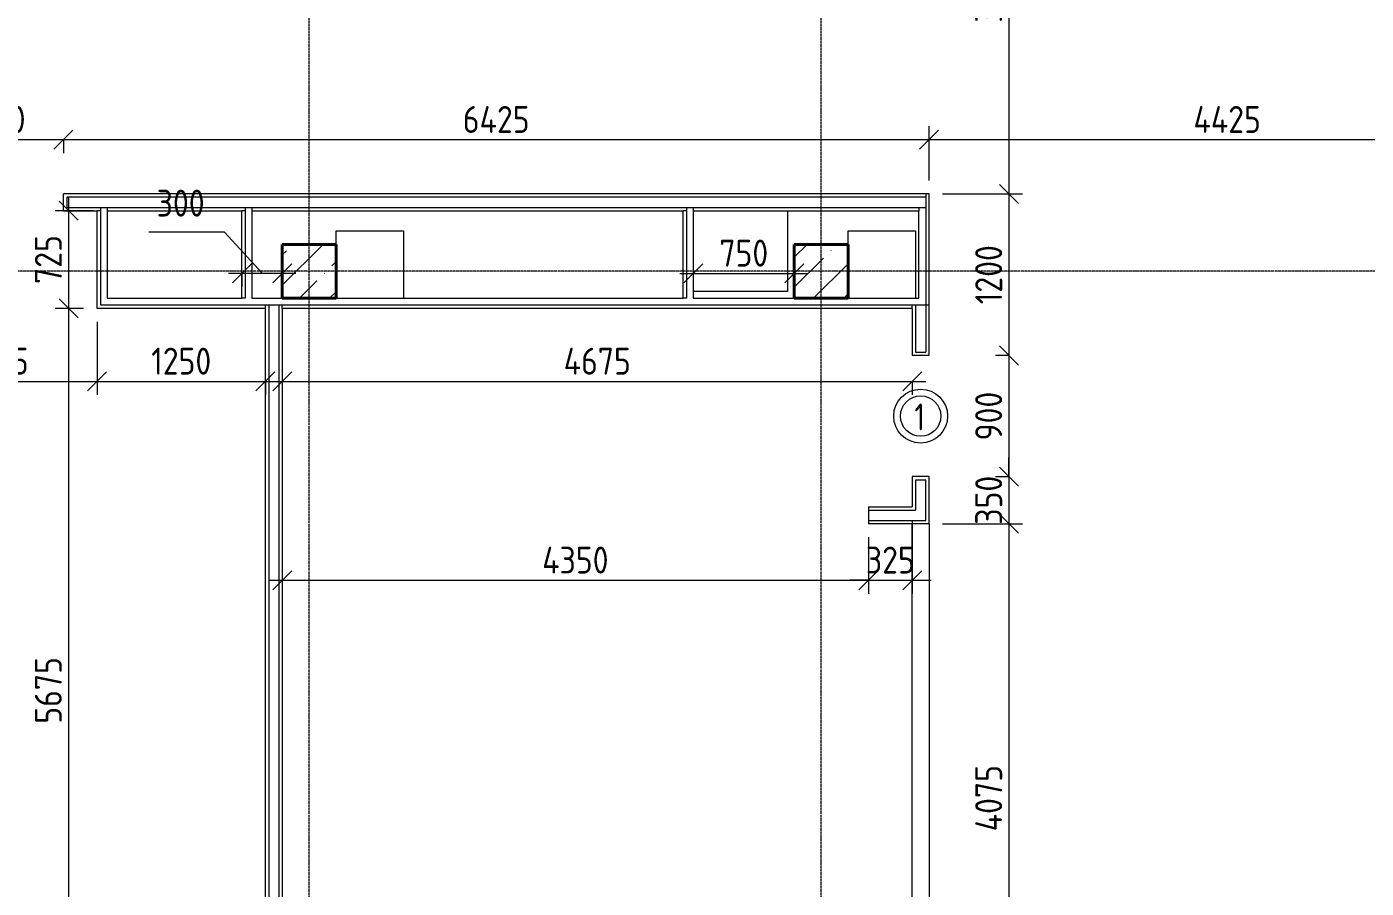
# Model space of a CAD drawing. Header units: millimetres. Extents: x -56773 to 221258, y -262288 to 26541.
# Drawn here: x 44988 to 54928, y -54441 to -48044 of the extents above; entities that cross this region are included whole.
import ezdxf

# ---------------------------------------------------------------- set-up
doc = ezdxf.new("R2010")
doc.units = ezdxf.units.MM
doc.linetypes.add('ADSK_Линия сетки', pattern=[25, 20, -2.5, 0, -2.5])
for name, color, linetype, lineweight in [('Марки дверей', 7, 'Continuous', 20), ('Несущие колонны', 7, 'Continuous', 18), ('Оси', 7, 'Continuous', 9), ('Перекрытие', 7, 'Continuous', 18), ('Размеры', 7, 'Continuous', 9), ('Стены внутренние', 7, 'Continuous', 18), ('Стены несущие', 7, 'Continuous', 30), ('Стены отделка', 7, 'Continuous', 30), ('Стены штриховка', 7, 'Continuous', 9)]:
    doc.layers.add(name, color=color, linetype=linetype, lineweight=lineweight)
doc.styles.add('GOST Common_3', font='', dxfattribs={"width": 0.9, "height": 200})
doc.styles.add('GOST Common_B', font='', dxfattribs={"width": 0.8, "height": 200})
doc.styles.get('GOST Common_3').set_extended_font_data('GOST Common')
doc.styles.get('GOST Common_B').set_extended_font_data('GOST Common', bold=True)
doc.dimstyles.new('ADSK_Основной_2_0_1', dxfattribs={"dimscale": 304.8, "dimtxt": 201.142999, "dimasz": 0.463911, "dimexe": 0.328084, "dimexo": 0.328084, "dimgap": 0.164042, "dimtad": 1, "dimdec": 3, "dimrnd": 0.001, "dimdsep": 46, "dimtxsty": 'GOST Common_3', "dimblk1": 'OBLIQUE', "dimblk2": 'OBLIQUE', "dimsah": 1, "dimcen": 0.09, "dimdle": 0.328084, "dimazin": 2, "dimtfac": 1, "dimtdec": 4, "dimtix": 1, "dimtmove": 1, "dimatfit": 3, "dimfxl": 1, "dimtvp": 1, "dimtolj": 1, "dimtzin": 0, "dimlwd": 20, "dimlwe": 20, "dimarcsym": 2})
doc.dimstyles.new('ADSK_Основной_2_0_2', dxfattribs={"dimscale": 304.8, "dimtxt": 201.142999, "dimasz": 0.463911, "dimexe": 0.328084, "dimexo": 0.328084, "dimgap": 0.164042, "dimtad": 1, "dimdec": 3, "dimrnd": 0.001, "dimdsep": 46, "dimtxsty": 'GOST Common_3', "dimblk1": 'OBLIQUE', "dimblk2": 'OBLIQUE', "dimsah": 1, "dimcen": 0.09, "dimdle": 0.328084, "dimazin": 2, "dimtfac": 1, "dimtdec": 4, "dimtix": 1, "dimtmove": 0, "dimatfit": 3, "dimfxl": 1, "dimtvp": 1, "dimtolj": 1, "dimtzin": 0, "dimlwd": 20, "dimlwe": 20, "dimarcsym": 2})
pattern_1 = [(45, (1283.93, -48864.63), (-224.5064, 224.5064), []), (45, (1508.44, -48864.63), (-224.5064, 224.5064), [396.875, -79.375, 3.353, -76.022])]

# ---------------------------------------------------------------- blocks, each defined once
blk = doc.blocks.new('ADSK_КолоннаЖБ_Прямоугольная - 400x400 мм-1807143-Кладочный план 1-го этажа')
at = {"layer": 'Несущие колонны', "lineweight": 40}
for p, q in [((-200, 200), (200, 200)), ((-200, -200), (-200, 200)), ((200, 200), (200, -200)), ((200, -200), (-200, -200))]:
    blk.add_line(p, q, dxfattribs=at)
blk = doc.blocks.new('М_двери1 - Марка экземпляра 2-3719212-Кладочный план 1-го этажа')
at = {"layer": 'Марки дверей'}
for radius in [2, 1.5]:
    blk.add_circle((0, 0), radius, dxfattribs=at)
blk = doc.blocks.new('_Oblique')
at = {"color": 0, "linetype": 'ByBlock', "lineweight": -2}
blk.add_line((-0.5, -0.5), (0.5, 0.5), dxfattribs=at)
blk = doc.blocks.new('*D3992')
at = {"layer": 'Defpoints', "color": 0, "lineweight": 25, "transparency": 16777216}
for p in [(44258.9, -48781.9), (45258.9, -48781.9), (45258.9, -48881.9)]:
    blk.add_point(p, dxfattribs=at)
at = {"layer": 'Размеры', "color": 0, "lineweight": 20, "transparency": 16777216}
for p, q in [((44158.9, -48881.9), (45358.9, -48881.9)), ((44258.9, -48881.9), (44258.9, -48981.9)), ((45258.9, -48881.9), (45258.9, -48981.9))]:
    blk.add_line(p, q, dxfattribs=at)
at = {"layer": 'Размеры', "color": 0, "lineweight": 20, "transparency": 16777216, "xscale": 141.4, "yscale": 141.4, "zscale": 141.4, "rotation": 180}
blk.add_blockref('_Oblique', (44258.9, -48881.9), dxfattribs=at)
at = {"layer": 'Размеры', "color": 0, "lineweight": 20, "transparency": 16777216, "xscale": 141.4, "yscale": 141.4, "zscale": 141.4}
blk.add_blockref('_Oblique', (45258.9, -48881.9), dxfattribs=at)
at = {"layer": 'Размеры', "color": 0, "lineweight": 9, "transparency": 16777216, "insert": (44758.9, -48731.9), "char_height": 200, "width": 560.473, "attachment_point": 5, "style": 'GOST Common_3'}
blk.add_mtext('\\A1;1000', dxfattribs=at)
blk = doc.blocks.new('*D3993')
at = {"layer": 'Defpoints', "color": 0, "lineweight": 25, "transparency": 16777216}
for p in [(45258.9, -48781.9), (51683.9, -48881.9), (51683.9, -49284.7)]:
    blk.add_point(p, dxfattribs=at)
at = {"layer": 'Размеры', "color": 0, "lineweight": 20, "transparency": 16777216}
for p, q in [((51683.9, -49184.7), (51683.9, -48781.9)), ((45158.9, -48881.9), (51783.9, -48881.9)), ((45258.9, -48881.9), (45258.9, -48981.9))]:
    blk.add_line(p, q, dxfattribs=at)
at = {"layer": 'Размеры', "color": 0, "lineweight": 20, "transparency": 16777216, "xscale": 141.4, "yscale": 141.4, "zscale": 141.4, "rotation": 180}
blk.add_blockref('_Oblique', (45258.9, -48881.9), dxfattribs=at)
at = {"layer": 'Размеры', "color": 0, "lineweight": 20, "transparency": 16777216, "xscale": 141.4, "yscale": 141.4, "zscale": 141.4}
blk.add_blockref('_Oblique', (51683.9, -48881.9), dxfattribs=at)
at = {"layer": 'Размеры', "color": 0, "lineweight": 9, "transparency": 16777216, "insert": (48471.4, -48731.9), "char_height": 200, "width": 625.93, "attachment_point": 5, "style": 'GOST Common_3'}
blk.add_mtext('\\A1;6425', dxfattribs=at)
blk = doc.blocks.new('*D3994')
at = {"layer": 'Defpoints', "color": 0, "lineweight": 25, "transparency": 16777216}
for p in [(56108.9, -48881.9), (51683.9, -49284.7), (56108.9, -49384.7)]:
    blk.add_point(p, dxfattribs=at)
at = {"layer": 'Размеры', "color": 0, "lineweight": 20, "transparency": 16777216}
for p, q in [((51683.9, -49184.7), (51683.9, -48781.9)), ((56108.9, -49284.7), (56108.9, -48781.9)), ((51583.9, -48881.9), (56208.9, -48881.9))]:
    blk.add_line(p, q, dxfattribs=at)
at = {"layer": 'Размеры', "color": 0, "lineweight": 20, "transparency": 16777216, "xscale": 141.4, "yscale": 141.4, "zscale": 141.4, "rotation": 180}
blk.add_blockref('_Oblique', (51683.9, -48881.9), dxfattribs=at)
at = {"layer": 'Размеры', "color": 0, "lineweight": 20, "transparency": 16777216, "xscale": 141.4, "yscale": 141.4, "zscale": 141.4}
blk.add_blockref('_Oblique', (56108.9, -48881.9), dxfattribs=at)
at = {"layer": 'Размеры', "color": 0, "lineweight": 9, "transparency": 16777216, "insert": (53896.4, -48731.9), "char_height": 200, "width": 646.385, "attachment_point": 5, "style": 'GOST Common_3'}
blk.add_mtext('\\A1;4425', dxfattribs=at)
blk = doc.blocks.new('*D3837')
at = {"layer": 'Defpoints', "color": 0, "lineweight": 25, "transparency": 16777216}
for p in [(45508.9, -50134.7), (44033.9, -50577.1), (45508.9, -50677)]:
    blk.add_point(p, dxfattribs=at)
at = {"layer": 'Размеры', "color": 0, "lineweight": 20, "transparency": 16777216}
for p, q in [((45508.9, -50234.7), (45508.9, -50777)), ((43933.9, -50677), (45608.9, -50677)), ((44033.9, -50677.1), (44033.9, -50777))]:
    blk.add_line(p, q, dxfattribs=at)
at = {"layer": 'Размеры', "color": 0, "lineweight": 20, "transparency": 16777216, "xscale": 141.4, "yscale": 141.4, "zscale": 141.4, "rotation": 180}
blk.add_blockref('_Oblique', (44033.9, -50677), dxfattribs=at)
at = {"layer": 'Размеры', "color": 0, "lineweight": 20, "transparency": 16777216, "xscale": 141.4, "yscale": 141.4, "zscale": 141.4}
blk.add_blockref('_Oblique', (45508.9, -50677), dxfattribs=at)
at = {"layer": 'Размеры', "color": 0, "lineweight": 9, "transparency": 16777216, "insert": (44771.4, -50527), "char_height": 200, "width": 580.928, "attachment_point": 5, "style": 'GOST Common_3'}
blk.add_mtext('\\A1;1475', dxfattribs=at)
blk = doc.blocks.new('*D3838')
at = {"layer": 'Defpoints', "color": 0, "lineweight": 25, "transparency": 16777216}
for p in [(45508.9, -50134.7), (46758.9, -50577.1), (46758.9, -50677)]:
    blk.add_point(p, dxfattribs=at)
at = {"layer": 'Размеры', "color": 0, "lineweight": 20, "transparency": 16777216}
for p, q in [((45508.9, -50234.7), (45508.9, -50777)), ((45408.9, -50677), (46858.9, -50677)), ((46758.9, -50677.1), (46758.9, -50777))]:
    blk.add_line(p, q, dxfattribs=at)
at = {"layer": 'Размеры', "color": 0, "lineweight": 20, "transparency": 16777216, "xscale": 141.4, "yscale": 141.4, "zscale": 141.4, "rotation": 180}
blk.add_blockref('_Oblique', (45508.9, -50677), dxfattribs=at)
at = {"layer": 'Размеры', "color": 0, "lineweight": 20, "transparency": 16777216, "xscale": 141.4, "yscale": 141.4, "zscale": 141.4}
blk.add_blockref('_Oblique', (46758.9, -50677), dxfattribs=at)
at = {"layer": 'Размеры', "color": 0, "lineweight": 9, "transparency": 16777216, "insert": (46133.9, -50527), "char_height": 200, "width": 560.473, "attachment_point": 5, "style": 'GOST Common_3'}
blk.add_mtext('\\A1;1250', dxfattribs=at)
blk = doc.blocks.new('*D3839')
at = {"layer": 'Defpoints', "color": 0, "lineweight": 25, "transparency": 16777216}
for p in [(45583.9, -49409.7), (45297.6, -50134.7), (45508.9, -50134.7)]:
    blk.add_point(p, dxfattribs=at)
at = {"layer": 'Размеры', "color": 0, "lineweight": 20, "transparency": 16777216}
for p, q in [((45297.6, -49309.7), (45297.6, -50234.7)), ((45483.9, -49409.7), (45197.6, -49409.7)), ((45408.9, -50134.7), (45197.6, -50134.7))]:
    blk.add_line(p, q, dxfattribs=at)
at = {"layer": 'Размеры', "color": 0, "lineweight": 20, "transparency": 16777216, "xscale": 141.4, "yscale": 141.4, "zscale": 141.4}
for p, rotation in [((45297.6, -49409.7), 90), ((45297.6, -50134.7), 270)]:
    blk.add_blockref('_Oblique', p, dxfattribs=dict(at, rotation=rotation))
at = {"layer": 'Размеры', "color": 0, "lineweight": 9, "transparency": 16777216, "insert": (45147.6, -49772.2), "char_height": 200, "width": 454.106, "attachment_point": 5, "rotation": 90, "style": 'GOST Common_3'}
blk.add_mtext('\\A1;725', dxfattribs=at)
blk = doc.blocks.new('*D3840')
at = {"layer": 'Defpoints', "color": 0, "lineweight": 25, "transparency": 16777216}
for p in [(45508.9, -50134.7), (45297.6, -55809.7), (45397.5, -55809.7)]:
    blk.add_point(p, dxfattribs=at)
at = {"layer": 'Размеры', "color": 0, "lineweight": 20, "transparency": 16777216}
for p, q in [((45297.6, -50034.7), (45297.6, -55909.7)), ((45408.9, -50134.7), (45197.6, -50134.7)), ((45297.5, -55809.7), (45197.6, -55809.7))]:
    blk.add_line(p, q, dxfattribs=at)
at = {"layer": 'Размеры', "color": 0, "lineweight": 20, "transparency": 16777216, "xscale": 141.4, "yscale": 141.4, "zscale": 141.4}
for p, rotation in [((45297.6, -50134.7), 90), ((45297.6, -55809.7), 270)]:
    blk.add_blockref('_Oblique', p, dxfattribs=dict(at, rotation=rotation))
at = {"layer": 'Размеры', "color": 0, "lineweight": 9, "transparency": 16777216, "insert": (45147.6, -52972.2), "char_height": 200, "width": 605.475, "attachment_point": 5, "rotation": 90, "style": 'GOST Common_3'}
blk.add_mtext('\\A1;5675', dxfattribs=at)
blk = doc.blocks.new('*D3841')
at = {"layer": 'Defpoints', "color": 0, "lineweight": 25, "transparency": 16777216}
for p in [(46883.9, -50577.1), (51558.9, -50577.1), (51558.9, -50677)]:
    blk.add_point(p, dxfattribs=at)
at = {"layer": 'Размеры', "color": 0, "lineweight": 20, "transparency": 16777216}
for p, q in [((46783.9, -50677), (51658.9, -50677)), ((46883.9, -50677.1), (46883.9, -50777)), ((51558.9, -50677.1), (51558.9, -50777))]:
    blk.add_line(p, q, dxfattribs=at)
at = {"layer": 'Размеры', "color": 0, "lineweight": 20, "transparency": 16777216, "xscale": 141.4, "yscale": 141.4, "zscale": 141.4, "rotation": 180}
blk.add_blockref('_Oblique', (46883.9, -50677), dxfattribs=at)
at = {"layer": 'Размеры', "color": 0, "lineweight": 20, "transparency": 16777216, "xscale": 141.4, "yscale": 141.4, "zscale": 141.4}
blk.add_blockref('_Oblique', (51558.9, -50677), dxfattribs=at)
at = {"layer": 'Размеры', "color": 0, "lineweight": 9, "transparency": 16777216, "insert": (49221.4, -50527), "char_height": 200, "width": 625.93, "attachment_point": 5, "style": 'GOST Common_3'}
blk.add_mtext('\\A1;4675', dxfattribs=at)
blk = doc.blocks.new('*D3842')
at = {"layer": 'Defpoints', "color": 0, "lineweight": 25, "transparency": 16777216}
for p in [(46583.9, -49773.8), (46883.9, -49773.8), (46883.9, -49873.8)]:
    blk.add_point(p, dxfattribs=at)
at = {"layer": 'Размеры', "color": 0, "lineweight": 20, "transparency": 16777216}
for p, q in [((46455.7, -49570), (45892.8, -49570)), ((46733.9, -49873.8), (46455.7, -49570)), ((46483.9, -49873.8), (46983.9, -49873.8)), ((46583.9, -49873.8), (46583.9, -49973.8)), ((46883.9, -49873.8), (46883.9, -49973.8))]:
    blk.add_line(p, q, dxfattribs=at)
at = {"layer": 'Размеры', "color": 0, "lineweight": 20, "transparency": 16777216, "xscale": 141.4, "yscale": 141.4, "zscale": 141.4, "rotation": 180}
blk.add_blockref('_Oblique', (46583.9, -49873.8), dxfattribs=at)
at = {"layer": 'Размеры', "color": 0, "lineweight": 20, "transparency": 16777216, "xscale": 141.4, "yscale": 141.4, "zscale": 141.4}
blk.add_blockref('_Oblique', (46883.9, -49873.8), dxfattribs=at)
at = {"layer": 'Размеры', "color": 0, "lineweight": 9, "transparency": 16777216, "insert": (45951.5, -49253.3), "char_height": 200, "width": 454.106, "attachment_point": 1, "line_spacing_factor": 1.022761, "style": 'GOST Common_3'}
blk.add_mtext('\\A1;300', dxfattribs=at)
blk = doc.blocks.new('*D3843')
at = {"layer": 'Defpoints', "color": 0, "lineweight": 25, "transparency": 16777216}
for p in [(49933.9, -49774.7), (50683.9, -49774.7), (50683.9, -49874.7)]:
    blk.add_point(p, dxfattribs=at)
at = {"layer": 'Размеры', "color": 0, "lineweight": 20, "transparency": 16777216}
for p, q in [((49833.9, -49874.7), (50783.9, -49874.7)), ((49933.9, -49874.7), (49933.9, -49974.7)), ((50683.9, -49874.7), (50683.9, -49974.7))]:
    blk.add_line(p, q, dxfattribs=at)
at = {"layer": 'Размеры', "color": 0, "lineweight": 20, "transparency": 16777216, "xscale": 141.4, "yscale": 141.4, "zscale": 141.4, "rotation": 180}
blk.add_blockref('_Oblique', (49933.9, -49874.7), dxfattribs=at)
at = {"layer": 'Размеры', "color": 0, "lineweight": 20, "transparency": 16777216, "xscale": 141.4, "yscale": 141.4, "zscale": 141.4}
blk.add_blockref('_Oblique', (50683.9, -49874.7), dxfattribs=at)
at = {"layer": 'Размеры', "color": 0, "lineweight": 9, "transparency": 16777216, "insert": (50308.9, -49724.7), "char_height": 200, "width": 454.106, "attachment_point": 5, "style": 'GOST Common_3'}
blk.add_mtext('\\A1;750', dxfattribs=at)
blk = doc.blocks.new('*D3844')
at = {"layer": 'Defpoints', "color": 0, "lineweight": 25, "transparency": 16777216}
for p in [(52376.6, -46259.7), (51683.9, -49284.7), (52276.6, -49284.7)]:
    blk.add_point(p, dxfattribs=at)
at = {"layer": 'Размеры', "color": 0, "lineweight": 20, "transparency": 16777216}
for p, q in [((52276.6, -46159.7), (52276.6, -49384.7)), ((52276.6, -46259.7), (52176.6, -46259.7)), ((51783.9, -49284.7), (52376.6, -49284.7))]:
    blk.add_line(p, q, dxfattribs=at)
at = {"layer": 'Размеры', "color": 0, "lineweight": 20, "transparency": 16777216, "xscale": 141.4, "yscale": 141.4, "zscale": 141.4}
for p, rotation in [((52276.6, -46259.7), 90), ((52276.6, -49284.7), 270)]:
    blk.add_blockref('_Oblique', p, dxfattribs=dict(at, rotation=rotation))
at = {"layer": 'Размеры', "color": 0, "lineweight": 9, "transparency": 16777216, "insert": (52126.6, -47772.2), "char_height": 200, "width": 605.475, "attachment_point": 5, "rotation": 90, "style": 'GOST Common_3'}
blk.add_mtext('\\A1;3025', dxfattribs=at)
blk = doc.blocks.new('*D3845')
at = {"layer": 'Defpoints', "color": 0, "lineweight": 25, "transparency": 16777216}
for p in [(51683.9, -49284.7), (52276.6, -50484.7), (52376.6, -50484.7)]:
    blk.add_point(p, dxfattribs=at)
at = {"layer": 'Размеры', "color": 0, "lineweight": 20, "transparency": 16777216}
for p, q in [((52276.6, -49184.7), (52276.6, -50584.7)), ((51783.9, -49284.7), (52376.6, -49284.7)), ((52276.6, -50484.7), (52176.6, -50484.7))]:
    blk.add_line(p, q, dxfattribs=at)
at = {"layer": 'Размеры', "color": 0, "lineweight": 20, "transparency": 16777216, "xscale": 141.4, "yscale": 141.4, "zscale": 141.4}
for p, rotation in [((52276.6, -49284.7), 90), ((52276.6, -50484.7), 270)]:
    blk.add_blockref('_Oblique', p, dxfattribs=dict(at, rotation=rotation))
at = {"layer": 'Размеры', "color": 0, "lineweight": 9, "transparency": 16777216, "insert": (52126.6, -49884.7), "char_height": 200, "width": 560.473, "attachment_point": 5, "rotation": 90, "style": 'GOST Common_3'}
blk.add_mtext('\\A1;1200', dxfattribs=at)
blk = doc.blocks.new('*D3846')
at = {"layer": 'Defpoints', "color": 0, "lineweight": 25, "transparency": 16777216}
for p in [(52376.6, -50484.7), (52276.6, -51384.7), (52376.6, -51384.7)]:
    blk.add_point(p, dxfattribs=at)
at = {"layer": 'Размеры', "color": 0, "lineweight": 20, "transparency": 16777216}
for p, q in [((52276.6, -50384.7), (52276.6, -51484.7)), ((52276.6, -50484.7), (52176.6, -50484.7)), ((52276.6, -51384.7), (52176.6, -51384.7))]:
    blk.add_line(p, q, dxfattribs=at)
at = {"layer": 'Размеры', "color": 0, "lineweight": 20, "transparency": 16777216, "xscale": 141.4, "yscale": 141.4, "zscale": 141.4}
for p, rotation in [((52276.6, -50484.7), 90), ((52276.6, -51384.7), 270)]:
    blk.add_blockref('_Oblique', p, dxfattribs=dict(at, rotation=rotation))
at = {"layer": 'Размеры', "color": 0, "lineweight": 9, "transparency": 16777216, "insert": (52126.6, -50934.7), "char_height": 200, "width": 454.106, "attachment_point": 5, "rotation": 90, "style": 'GOST Common_3'}
blk.add_mtext('\\A1;900', dxfattribs=at)
blk = doc.blocks.new('*D3847')
at = {"layer": 'Defpoints', "color": 0, "lineweight": 25, "transparency": 16777216}
for p in [(52376.6, -51384.7), (51683.9, -51734.7), (52276.6, -51734.7)]:
    blk.add_point(p, dxfattribs=at)
at = {"layer": 'Размеры', "color": 0, "lineweight": 20, "transparency": 16777216}
for p, q in [((52276.6, -51384.7), (52276.6, -51243.3)), ((52276.6, -51384.7), (52176.6, -51384.7)), ((52276.6, -51384.7), (52276.6, -51734.7)), ((51783.9, -51734.7), (52376.6, -51734.7)), ((52276.6, -51734.7), (52276.6, -51876.1))]:
    blk.add_line(p, q, dxfattribs=at)
at = {"layer": 'Размеры', "color": 0, "lineweight": 20, "transparency": 16777216, "xscale": 141.4, "yscale": 141.4, "zscale": 141.4}
for p, rotation in [((52276.6, -51384.7), 270), ((52276.6, -51734.7), 90)]:
    blk.add_blockref('_Oblique', p, dxfattribs=dict(at, rotation=rotation))
at = {"layer": 'Размеры', "color": 0, "lineweight": 9, "transparency": 16777216, "insert": (52126.6, -51559.7), "char_height": 200, "width": 454.106, "attachment_point": 5, "rotation": 90, "style": 'GOST Common_3'}
blk.add_mtext('\\A1;350', dxfattribs=at)
blk = doc.blocks.new('*D3848')
at = {"layer": 'Defpoints', "color": 0, "lineweight": 25, "transparency": 16777216}
for p in [(51683.9, -51734.7), (52276.6, -55809.7), (52376.6, -55809.7)]:
    blk.add_point(p, dxfattribs=at)
at = {"layer": 'Размеры', "color": 0, "lineweight": 20, "transparency": 16777216}
for p, q in [((52276.6, -51634.7), (52276.6, -55909.7)), ((51783.9, -51734.7), (52376.6, -51734.7)), ((52276.6, -55809.7), (52176.6, -55809.7))]:
    blk.add_line(p, q, dxfattribs=at)
at = {"layer": 'Размеры', "color": 0, "lineweight": 20, "transparency": 16777216, "xscale": 141.4, "yscale": 141.4, "zscale": 141.4}
for p, rotation in [((52276.6, -51734.7), 90), ((52276.6, -55809.7), 270)]:
    blk.add_blockref('_Oblique', p, dxfattribs=dict(at, rotation=rotation))
at = {"layer": 'Размеры', "color": 0, "lineweight": 9, "transparency": 16777216, "insert": (52126.6, -53772.2), "char_height": 200, "width": 625.93, "attachment_point": 5, "rotation": 90, "style": 'GOST Common_3'}
blk.add_mtext('\\A1;4075', dxfattribs=at)
blk = doc.blocks.new('*D3849')
at = {"layer": 'Defpoints', "color": 0, "lineweight": 25, "transparency": 16777216}
for p in [(51233.9, -51734.7), (46883.9, -52054.1), (51233.9, -52154.1)]:
    blk.add_point(p, dxfattribs=at)
at = {"layer": 'Размеры', "color": 0, "lineweight": 20, "transparency": 16777216}
for p, q in [((51233.9, -51834.7), (51233.9, -52254.1)), ((46783.9, -52154.1), (51333.9, -52154.1)), ((46883.9, -52154.1), (46883.9, -52254.1))]:
    blk.add_line(p, q, dxfattribs=at)
at = {"layer": 'Размеры', "color": 0, "lineweight": 20, "transparency": 16777216, "xscale": 141.4, "yscale": 141.4, "zscale": 141.4, "rotation": 180}
blk.add_blockref('_Oblique', (46883.9, -52154.1), dxfattribs=at)
at = {"layer": 'Размеры', "color": 0, "lineweight": 20, "transparency": 16777216, "xscale": 141.4, "yscale": 141.4, "zscale": 141.4}
blk.add_blockref('_Oblique', (51233.9, -52154.1), dxfattribs=at)
at = {"layer": 'Размеры', "color": 0, "lineweight": 9, "transparency": 16777216, "insert": (49058.9, -52004.1), "char_height": 200, "width": 625.93, "attachment_point": 5, "style": 'GOST Common_3'}
blk.add_mtext('\\A1;4350', dxfattribs=at)
blk = doc.blocks.new('*D3850')
at = {"layer": 'Defpoints', "color": 0, "lineweight": 25, "transparency": 16777216}
for p in [(51558.9, -51609.7), (51233.9, -51734.7), (51558.9, -52154.1)]:
    blk.add_point(p, dxfattribs=at)
at = {"layer": 'Размеры', "color": 0, "lineweight": 20, "transparency": 16777216}
for p, q in [((51558.9, -51709.7), (51558.9, -52254.1)), ((51233.9, -51834.7), (51233.9, -52254.1)), ((51233.9, -52154.1), (51092.5, -52154.1)), ((51233.9, -52154.1), (51558.9, -52154.1)), ((51558.9, -52154.1), (51700.3, -52154.1))]:
    blk.add_line(p, q, dxfattribs=at)
at = {"layer": 'Размеры', "color": 0, "lineweight": 20, "transparency": 16777216, "xscale": 141.4, "yscale": 141.4, "zscale": 141.4}
blk.add_blockref('_Oblique', (51233.9, -52154.1), dxfattribs=at)
at = {"layer": 'Размеры', "color": 0, "lineweight": 20, "transparency": 16777216, "xscale": 141.4, "yscale": 141.4, "zscale": 141.4, "rotation": 180}
blk.add_blockref('_Oblique', (51558.9, -52154.1), dxfattribs=at)
at = {"layer": 'Размеры', "color": 0, "lineweight": 9, "transparency": 16777216, "insert": (51396.4, -52004.1), "char_height": 200, "width": 454.106, "attachment_point": 5, "style": 'GOST Common_3'}
blk.add_mtext('\\A1;325', dxfattribs=at)

msp = doc.modelspace()

# ---------------------------------------------------------------- hatches: boundary and pattern name
at = {"layer": 'Несущие колонны', "lineweight": 9}
h = msp.add_hatch(dxfattribs=at)
h.set_pattern_fill('FP_3', color=256, style=0, pattern_type=2)
h.set_pattern_definition(pattern_1)
h.paths.add_polyline_path([(47283.9343, -50059.6624), (47283.9343, -49659.6624), (46883.9343, -49659.6624), (46883.9343, -50059.6624)])
h = msp.add_hatch(dxfattribs=at)
h.set_pattern_fill('FP_3', color=256, style=0, pattern_type=2)
h.set_pattern_definition(pattern_1)
h.paths.add_polyline_path([(50683.9343, -50059.6624), (51083.9343, -50059.6624), (51083.9343, -49659.6624), (50683.9343, -49659.6624), (50683.9343, -49990.6172)])

# ---------------------------------------------------------------- linework, layer by layer
for p, q in [((47283.9343, -49659.6624), (46883.9343, -49659.6624)), ((46883.9343, -50059.6624), (46883.9343, -49659.6624)), ((47283.9343, -49659.6624), (47283.9343, -50059.6624)), ((51083.9343, -49659.6624), (50683.9343, -49659.6624)), ((50683.9343, -50059.6624), (50683.9343, -49659.6624)), ((51083.9343, -49659.6624), (51083.9343, -50059.6624)), ((47283.9343, -50059.6624), (46883.9343, -50059.6624)), ((51083.9343, -50059.6624), (50683.9343, -50059.6624))]:
    msp.add_line(p, q, dxfattribs=at)
at = {"layer": 'Оси', "linetype": 'ADSK_Линия сетки', "lineweight": 5}
for p, q in [((47083.9343, -59838.5137), (47083.9343, -38837.1863)), ((50883.9343, -59838.5137), (50883.9343, -38837.1863)), ((63681.4538, -49859.6624), (-23956.1623, -49859.6624))]:
    msp.add_line(p, q, dxfattribs=at)
at = {"layer": 'Перекрытие'}
for p, q in [((50633.9343, -49409.6624), (50633.9343, -50009.6624)), ((47283.9343, -49659.6624), (47283.9343, -49559.6624)), ((47283.9343, -49559.6624), (47783.9343, -49559.6624)), ((47783.9343, -49559.6624), (47783.9343, -50059.6624)), ((51083.9343, -49659.6624), (51083.9343, -49559.6624)), ((51083.9343, -49559.6624), (51583.9343, -49559.6624)), ((51583.9343, -49559.6624), (51583.9343, -50059.6624)), ((50633.9343, -50009.6624), (49933.9343, -50009.6624))]:
    msp.add_line(p, q, dxfattribs=at)
at = {"layer": 'Стены внутренние', "lineweight": 5}
for p, q in [((51558.9343, -55809.6624), (51558.9343, -51734.6624)), ((51683.9343, -51734.6624), (51558.9343, -51734.6624)), ((51683.9343, -51734.6624), (51683.9343, -55809.6624))]:
    msp.add_line(p, q, dxfattribs=at)
at = {"layer": 'Стены несущие', "lineweight": 9}
for p, q in [((51658.9343, -49284.6624), (45258.9343, -49284.6624)), ((45258.9343, -49409.6624), (45258.9343, -49284.6624)), ((45258.9343, -49409.6624), (45508.9343, -49409.6624)), ((45583.9343, -49409.6624), (45583.9343, -50059.6624)), ((45583.9343, -49409.6624), (46583.9343, -49409.6624)), ((46658.9343, -49409.6624), (46658.9343, -50059.6624)), ((46658.9343, -49409.6624), (49858.9343, -49409.6624)), ((49933.9343, -49409.6624), (49933.9343, -50059.6624)), ((49933.9343, -49409.6624), (51608.9343, -49409.6624)), ((51608.9343, -50059.6624), (51608.9343, -49409.6624)), ((45583.9343, -50059.6624), (46583.9343, -50059.6624)), ((46658.9343, -50059.6624), (49858.9343, -50059.6624)), ((49933.9343, -50059.6624), (51608.9343, -50059.6624)), ((46758.9343, -55809.6624), (46758.9343, -50134.6624)), ((46883.9343, -50134.6624), (46883.9343, -56059.6624)), ((51558.9343, -50134.6624), (51558.9343, -50484.6624)), ((51683.9343, -50484.6624), (51683.9343, -50109.6624)), ((51683.9343, -50484.6624), (51558.9343, -50484.6624)), ((51558.9343, -51384.6624), (51558.9343, -51609.6624)), ((51683.9343, -51384.6624), (51558.9343, -51384.6624)), ((51683.9343, -51734.6624), (51683.9343, -51384.6624)), ((51233.9343, -51609.6624), (51558.9343, -51609.6624)), ((51233.9343, -51609.6624), (51233.9343, -51734.6624)), ((51558.9343, -51734.6624), (51233.9343, -51734.6624))]:
    msp.add_line(p, q, dxfattribs=at)
at = {"layer": 'Стены отделка', "lineweight": 18}
for p, q in [((51683.9343, -49284.6624), (51658.9343, -49284.6624)), ((51683.9343, -50109.6624), (51683.9343, -49284.6624)), ((45508.9343, -50134.6624), (45508.9343, -49409.6624)), ((46583.9343, -50059.6624), (46583.9343, -49409.6624)), ((49858.9343, -50059.6624), (49858.9343, -49409.6624)), ((46758.9343, -50134.6624), (45508.9343, -50134.6624)), ((51558.9343, -50134.6624), (46883.9343, -50134.6624))]:
    msp.add_line(p, q, dxfattribs=at)
at = {"layer": 'Стены штриховка', "lineweight": 9}
for p, q in [((51658.9343, -49284.6624), (51658.9343, -50459.6624)), ((51658.9343, -49309.6624), (45283.9343, -49309.6624)), ((45283.9343, -49309.6624), (45283.9343, -49384.6624)), ((45283.9343, -49384.6624), (51658.9343, -49384.6624)), ((45533.9343, -49384.6624), (45533.9343, -50109.6624)), ((45583.9343, -49384.6624), (45583.9343, -49409.6624)), ((46608.9343, -49384.6624), (46608.9343, -50059.6624)), ((46658.9343, -49384.6624), (46658.9343, -49409.6624)), ((49883.9343, -49384.6624), (49883.9343, -50059.6624)), ((49933.9343, -49384.6624), (49933.9343, -49409.6624)), ((51608.9343, -49384.6624), (51608.9343, -49409.6624)), ((45533.9343, -49409.6624), (45508.9343, -49409.6624)), ((46608.9343, -49409.6624), (46583.9343, -49409.6624)), ((49883.9343, -49409.6624), (49858.9343, -49409.6624)), ((46608.9343, -50059.6624), (46583.9343, -50059.6624)), ((49883.9343, -50059.6624), (49858.9343, -50059.6624)), ((45533.9343, -50109.6624), (51683.9343, -50109.6624)), ((46758.9343, -50134.6624), (46758.9343, -50109.6624)), ((46783.9343, -50109.6624), (46783.9343, -55809.6624)), ((46858.9343, -50109.6624), (46858.9343, -55809.6624)), ((46883.9343, -50134.6624), (46883.9343, -50109.6624)), ((51558.9343, -50134.6624), (51558.9343, -50109.6624)), ((51583.9343, -50109.6624), (51583.9343, -50459.6624)), ((51583.9343, -50459.6624), (51658.9343, -50459.6624)), ((51583.9343, -51409.6624), (51583.9343, -51634.6624)), ((51658.9343, -51409.6624), (51583.9343, -51409.6624)), ((51658.9343, -51709.6624), (51658.9343, -51409.6624)), ((51233.9343, -51634.6624), (51583.9343, -51634.6624)), ((51233.9343, -51709.6624), (51658.9343, -51709.6624))]:
    msp.add_line(p, q, dxfattribs=at)

# ---------------------------------------------------------------- block references
at = {"layer": 'Марки дверей', "xscale": 99.99999999999993, "yscale": 99.99999999999993, "zscale": 99.99999999999993}
msp.add_blockref('М_двери1 - Марка экземпляра 2-3719212-Кладочный план 1-го этажа', (51621.4343, -50934.6624), dxfattribs=at)
at = {"layer": 'Несущие колонны', "lineweight": 40, "rotation": 89.9999999999999}
for p in [(47083.9343, -49859.6624), (50883.9343, -49859.6624)]:
    msp.add_blockref('ADSK_КолоннаЖБ_Прямоугольная - 400x400 мм-1807143-Кладочный план 1-го этажа', p, dxfattribs=at)

# ---------------------------------------------------------------- texts
at = {"layer": 'Марки дверей', "lineweight": 5, "insert": (51575.7769, -50841.0035), "char_height": 200, "width": 102.616, "attachment_point": 1, "style": 'GOST Common_B'}
msp.add_mtext('\\fGOST Common|b1|i0|c204|p34|;\\W.8;1', dxfattribs=at)

# ---------------------------------------------------------------- dimensions: what is measured, and where the dimension line sits
at = {"layer": 'Размеры', "lineweight": 9}
for base, p1, p2, override, picture, middle in [((52276.5875, -49284.6624), (52376.5724, -46259.6624), (51683.9343, -49284.6624), {"dimpost": '<>', "dimfxl": 3103.284159}, '*D3844', (52126.5875, -47772.1624)), ((52276.5875, -50484.6624), (51683.9343, -49284.6624), (52376.5724, -50484.6624), {"dimpost": '<>', "dimfxl": 1385.549555}, '*D3845', (52126.5875, -49884.6624)), ((45297.5614, -50134.6624), (45583.9343, -49409.6624), (45508.9343, -50134.6624), {"dimpost": '<>', "dimfxl": 728.868987}, '*D3839', (45147.5614, -49772.1624)), ((45297.5614, -55809.6624), (45508.9343, -50134.6624), (45397.5463, -55809.6624), {"dimpost": '<>', "dimfxl": 5676.093048}, '*D3840', (45147.5614, -52972.1624)), ((52276.5875, -51384.6624), (52376.5724, -50484.6624), (52376.5724, -51384.6624), {"dimpost": '<>', "dimfxl": 900}, '*D3846', (52126.5875, -50934.6624)), ((52276.5875, -51734.6624), (52376.5724, -51384.6624), (51683.9343, -51734.6624), {"dimpost": '<>', "dimfxl": 776.046114}, '*D3847', (52126.5875, -51559.6624)), ((52276.5875, -55809.6624), (51683.9343, -51734.6624), (52376.5724, -55809.6624), {"dimpost": '<>', "dimfxl": 4133.445605}, '*D3848', (52126.5875, -53772.1624))]:
    dim = msp.add_linear_dim(base=base, p1=p1, p2=p2, angle=90, dimstyle='ADSK_Основной_2_0_2', override=override, dxfattribs=at)
    dim.commit()
    dim.dimension.update_dxf_attribs({"geometry": picture, "text_midpoint": middle})
for base, p1, p2, override, picture, middle in [((45258.9343, -48881.9029), (44258.9343, -48781.918), (45258.9343, -48781.918), {"dimpost": '<>', "dimfxl": 1000}, '*D3992', (44758.9343, -48731.9029)), ((51683.9343, -48881.9029), (45258.9343, -48781.918), (51683.9343, -49284.6624), {"dimpost": '<>', "dimfxl": 6444.639393}, '*D3993', (48471.4343, -48731.9029)), ((56108.9343, -48881.9029), (51683.9343, -49284.6624), (56108.9343, -49384.6624), {"dimpost": '<>', "dimfxl": 4426.129799}, '*D3994', (53896.4343, -48731.9029)), ((50683.9343, -49874.7169), (49933.9343, -49774.732), (50683.9343, -49774.732), {"dimpost": '<>', "dimfxl": 750}, '*D3843', (50308.9343, -49724.7169)), ((45508.9343, -50677.0494), (44033.9343, -50577.0645), (45508.9343, -50134.6624), {"dimpost": '<>', "dimfxl": 1539.91709}, '*D3837', (44771.4343, -50527.0494)), ((46758.9343, -50677.0494), (45508.9343, -50134.6624), (46758.9343, -50577.0645), {"dimpost": '<>', "dimfxl": 1325.978749}, '*D3838', (46133.9343, -50527.0494)), ((51558.9343, -50677.0494), (46883.9343, -50577.0645), (51558.9343, -50577.0645), {"dimpost": '<>', "dimfxl": 4675}, '*D3841', (49221.4343, -50527.0494)), ((51558.9343, -52154.0724), (51233.9343, -51734.6624), (51558.9343, -51609.6624), {"dimpost": '<>', "dimfxl": 348.209707}, '*D3850', (51396.4343, -52004.0724)), ((51233.9343, -52154.0724), (46883.9343, -52054.0875), (51233.9343, -51734.6624), {"dimpost": '<>', "dimfxl": 4361.712095}, '*D3849', (49058.9343, -52004.0724))]:
    dim = msp.add_linear_dim(base=base, p1=p1, p2=p2, dimstyle='ADSK_Основной_2_0_2', override=override, dxfattribs=at)
    dim.commit()
    dim.dimension.update_dxf_attribs({"geometry": picture, "text_midpoint": middle})
dim = msp.add_linear_dim(base=(46883.9343, -49873.7754), p1=(46583.9343, -49773.7905), p2=(46883.9343, -49773.7905), dimstyle='ADSK_Основной_2_0_1', override={"dimpost": '<>', "dimfxl": 300}, dxfattribs=at)
dim.commit()
dim.dimension.update_dxf_attribs({"geometry": '*D3842', "text_midpoint": (46405.655, -49570.0003), "dimtype": 160})

doc.saveas('drawing.dxf')
